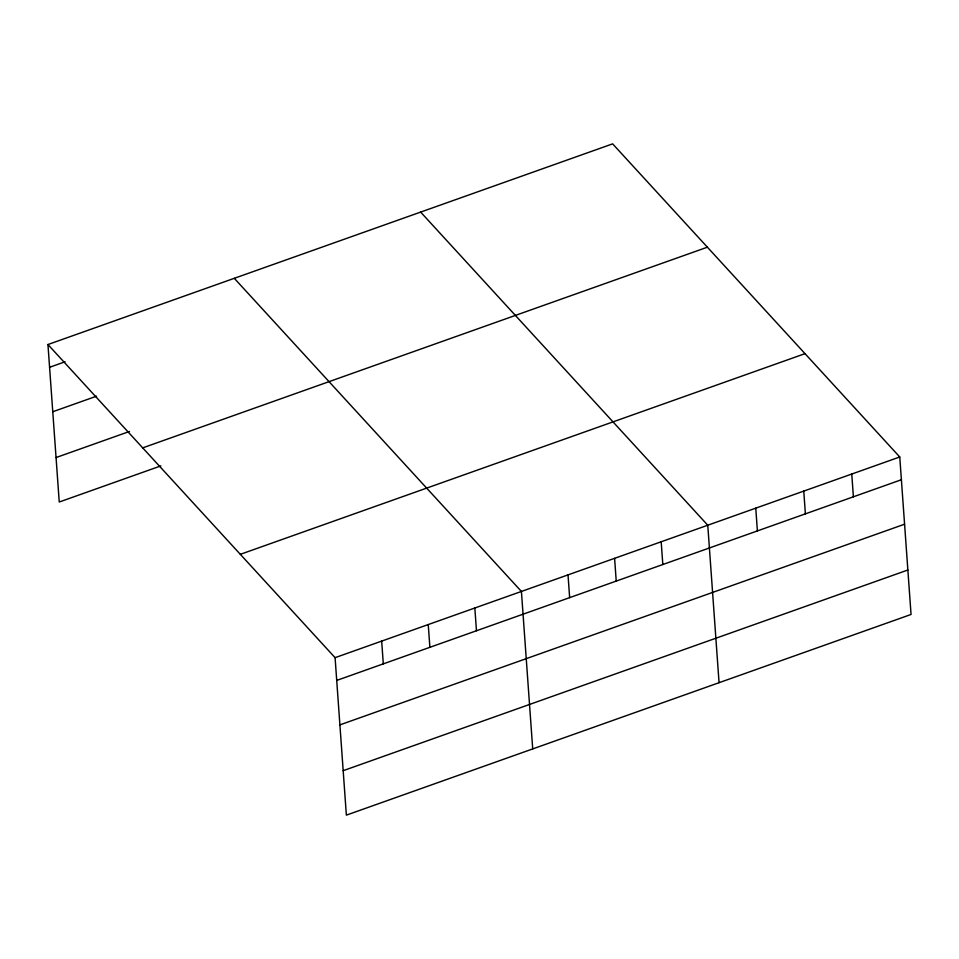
<?xml version="1.0" encoding="UTF-8"?>
<svg xmlns="http://www.w3.org/2000/svg" width="959" height="959" viewBox="0 0 959 959"><rect width="100%" height="100%" fill="white"/><g stroke="black" fill="none" stroke-linecap="round" stroke-linejoin="round"><path stroke-width="1.44" d="M47.95 344.533L612.633 143.862L899.758 456.987L911.05 614.467L346.367 815.138L335.087 657.67L47.95 344.533L59.242 502.013L160.884 465.882M49.58 367.297L65.104 361.771M52.769 411.747L96.535 396.199M56.054 457.551L129.465 431.466M142.699 447.877L707.382 247.194M240.325 554.338L805.009 353.655M335.087 657.67L899.758 456.987M336.717 680.422L901.388 479.74M339.894 724.884L904.577 524.201M343.178 770.688L907.861 570.006M420.641 212.083L707.766 525.22L719.058 682.688M234.296 278.314L521.42 591.451L532.713 748.919M851.76 474.046L853.39 496.798M803.762 491.104L805.392 513.856M755.764 508.162L757.394 530.914M661.183 541.775L662.813 564.527M614.599 558.33L616.229 581.094M568.016 574.897L569.646 597.649M474.837 608.006L476.467 630.758M428.253 624.561L429.884 647.313M381.67 641.115L383.3 663.868"/></g></svg>
